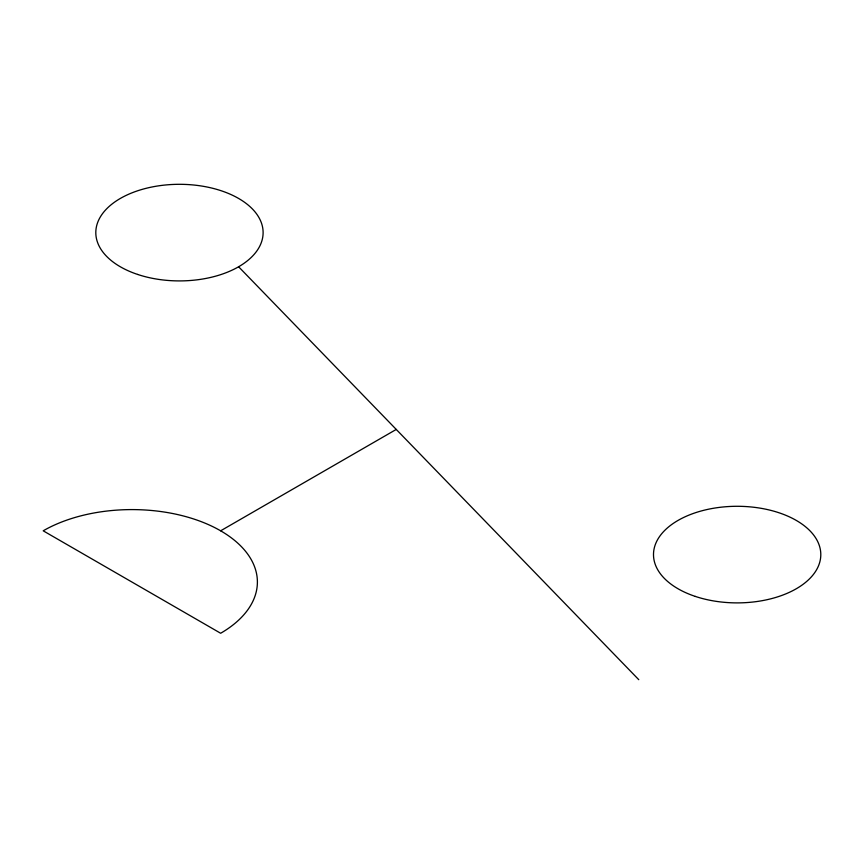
<?xml version="1.0" encoding="UTF-8"?>
<svg xmlns="http://www.w3.org/2000/svg" width="864" height="864" viewBox="0 0 864 864"><rect width="100%" height="100%" fill="white"/><g stroke="black" fill="none" stroke-linecap="round" stroke-linejoin="round"><path stroke-width="1.3" d="M220.644 530.809A125.474 72.446 0 0 1 220.644 633.258L43.2 530.809A125.474 72.446 0 0 1 220.644 530.809L396.252 429.43M238.604 266.76L638.777 679.687M695.326 596.419A83.646 48.298 0 0 0 820.8 554.591A83.646 48.298 0 0 0 695.326 512.762A83.646 48.298 0 0 0 695.326 596.419M137.635 274.439A83.646 48.298 0 0 0 263.11 232.61A83.646 48.298 0 0 0 137.635 190.782A83.646 48.298 0 0 0 137.635 274.439"/></g></svg>
